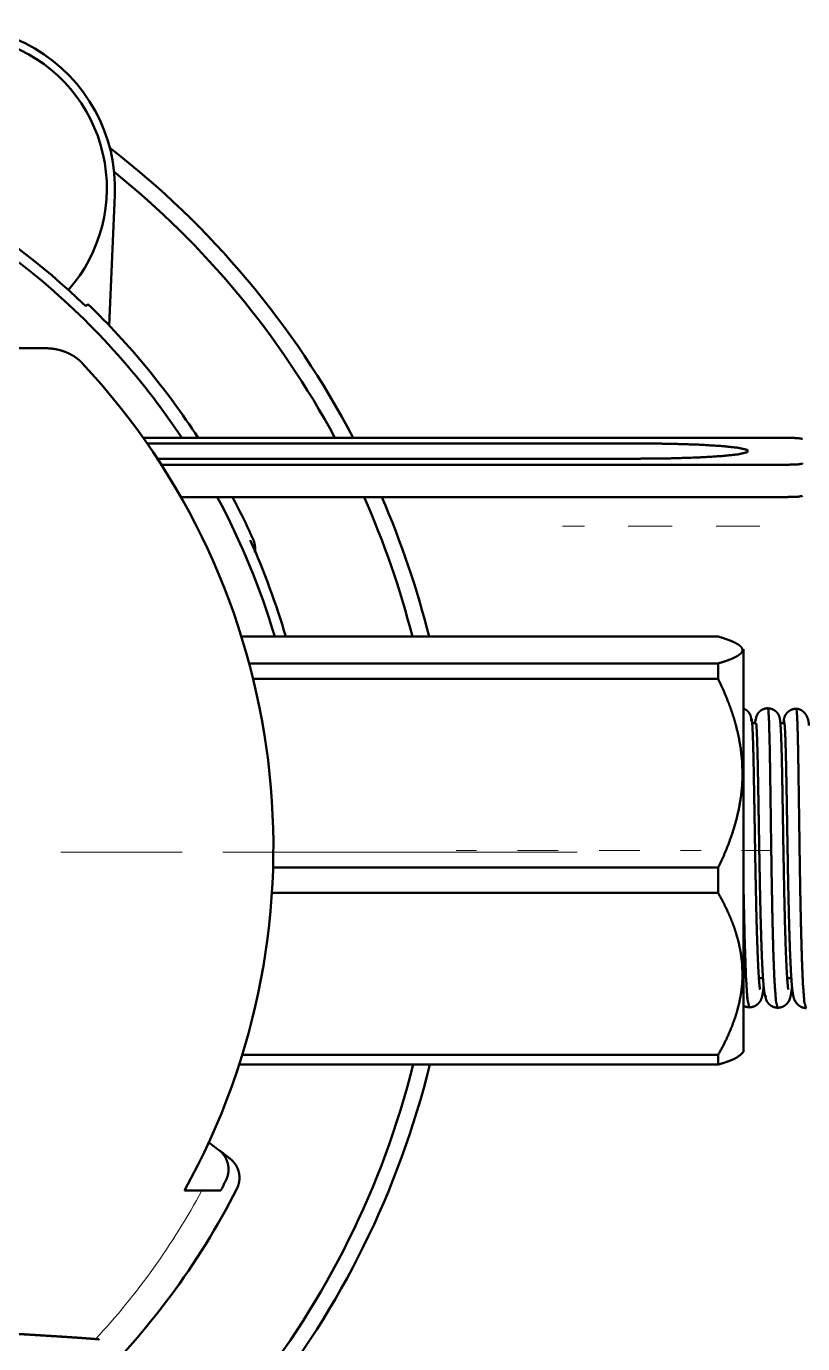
# Paper-space layout 'Layout1' of a CAD drawing. Header units: millimetres. Extents: x 0 to 420, y 0 to 297.
# Drawn here: x 173.88 to 193.05, y 229.52 to 262.07 of the extents above; entities that cross this region are included whole.
import ezdxf

# ---------------------------------------------------------------- set-up
doc = ezdxf.new("R2010")
doc.units = ezdxf.units.MM
doc.layers.add('170', color=7, linetype='Continuous', true_color=0xffffff)

psp = doc.layouts.get("Layout1")

# ---------------------------------------------------------------- linework, layer by layer
at = {"layer": '170', "color": 155, "linetype": 'Continuous', "lineweight": 50}
for p, q in [((175.92, 254.682), (176.06, 257.897)), ((175.393, 255.21), (175.342, 255.157)), ((176.76, 251.906), (192.65, 251.906)), ((176.858, 251.766), (189.016, 251.766)), ((189.016, 251.389), (177.111, 251.389)), ((192.65, 251.239), (177.209, 251.239)), ((192.65, 250.441), (177.691, 250.441)), ((179.186, 246.994), (190.965, 246.994)), ((179.186, 246.994), (190.965, 246.994)), ((190.965, 246.331), (179.378, 246.331)), ((190.965, 246.331), (179.378, 246.331)), ((179.477, 245.946), (190.965, 245.946)), ((179.477, 245.946), (190.965, 245.946)), ((191.903, 244.856), (191.804, 244.856)), ((191.903, 244.856), (191.804, 244.856)), ((192.596, 244.856), (192.499, 244.856)), ((192.596, 244.856), (192.499, 244.856)), ((192.59, 244.933), (192.576, 244.882)), ((190.965, 241.284), (179.969, 241.284)), ((190.965, 241.284), (179.969, 241.284)), ((179.94, 240.658), (190.965, 240.658)), ((179.94, 240.658), (190.965, 240.658)), ((191.97, 238.556), (192.072, 238.556)), ((191.97, 238.556), (192.072, 238.556)), ((192.668, 238.556), (192.772, 238.556)), ((192.668, 238.556), (192.772, 238.556)), ((190.965, 236.659), (179.206, 236.659)), ((190.965, 236.659), (179.206, 236.659)), ((191.515, 236.656), (191.591, 236.732)), ((191.515, 236.656), (191.591, 236.732)), ((179.131, 236.418), (190.965, 236.418)), ((179.131, 236.418), (190.965, 236.418)), ((178.634, 234.303), (178.383, 234.496))]:
    psp.add_line(p, q, dxfattribs=at)
at = {"layer": '170', "color": 193, "linetype": 'Continuous', "lineweight": 13}
for p, q in [((187.118, 249.72), (187.66, 249.72)), ((188.743, 249.72), (189.826, 249.72)), ((190.91, 249.72), (191.993, 249.72)), ((184.996, 241.706), (184.491, 241.706)), ((184.996, 241.706), (184.491, 241.706)), ((187.012, 241.706), (186.004, 241.706)), ((187.012, 241.706), (186.004, 241.706)), ((189.029, 241.706), (188.02, 241.706)), ((189.029, 241.706), (188.02, 241.706)), ((190.541, 241.706), (190.037, 241.706)), ((190.541, 241.706), (190.037, 241.706)), ((192.291, 241.706), (191.541, 241.706)), ((192.291, 241.706), (191.541, 241.706))]:
    psp.add_line(p, q, dxfattribs=at)
at = {"layer": '170', "color": 5, "linetype": 'Continuous', "lineweight": 13}
for p, q in [((174.728, 241.667), (177.728, 241.667)), ((178.728, 241.667), (187.478, 241.667))]:
    psp.add_line(p, q, dxfattribs=at)
at = {"layer": '170', "color": 155, "linetype": 'Continuous', "lineweight": 50}
for centre, radius, start, end in [((172.064, 258.071), 4, 59.7, 120.874), ((172.064, 258.071), 3.8, 318.5787, 67.4), ((172.064, 258.071), 4, 357.5029, 59.7), ((162.475, 241.793), 18.552, 46.0839, 73.7517), ((162.478, 241.667), 22, 27.7331, 52.275), ((162.478, 241.667), 21.6, 28.29, 51.0937), ((162.475, 241.793), 18.29, 33.5652, 50.8417), ((162.475, 241.793), 18.625, 32.884, 46.0839), ((162.475, 241.793), 17.502, 330.9902, 43.0949), ((162.475, 241.793), 18.29, 16.5195, 28.2144), ((162.475, 241.793), 18.625, 24.1139, 27.6638), ((162.478, 241.667), 21.6, 14.2725, 23.9644), ((162.478, 241.667), 22, 14.0081, 23.5031), ((162.475, 241.793), 18.552, 16.2786, 24.1269), ((162.478, 241.667), 22, 247.1194, 346.1925), ((162.478, 241.667), 21.6, 248.3006, 345.9337), ((162.475, 241.793), 18.29, 332.3507, 333.2354), ((162.475, 241.793), 18.625, 313.7517, 333.034)]:
    psp.add_arc(centre, radius, start, end, dxfattribs=at)
at = {"layer": '170', "color": 155, "linetype": 'Continuous', "lineweight": 13}
for centre, radius, start, end in [((172.064, 258.071), 3.8, 318.5787, 67.4), ((162.475, 241.793), 17.88, 317.1615, 331.6602)]:
    psp.add_arc(centre, radius, start, end, dxfattribs=at)
at = {"layer": '170', "color": 155, "linetype": 'Continuous', "lineweight": 50}
for points, knots in [([(173.024, 256.702), (173.03, 256.702), (173.048, 256.692), (173.062, 256.684), (173.078, 256.674), (173.097, 256.663), (173.118, 256.649), (173.142, 256.633), (173.168, 256.616), (173.182, 256.607), (173.196, 256.597), (173.211, 256.587), (173.226, 256.577), (173.258, 256.555), (173.291, 256.532), (173.326, 256.508), (173.362, 256.482), (173.437, 256.428), (173.516, 256.37), (173.556, 256.34), (173.597, 256.309), (173.639, 256.278), (173.681, 256.246), (173.766, 256.181), (173.852, 256.114), (173.938, 256.045), (174.024, 255.976)], [0, 0, 0.004973, 0.021425, 0.034041, 0.049455, 0.067445, 0.087903, 0.110754, 0.135972, 0.14944, 0.163416, 0.177836, 0.192688, 0.223664, 0.256292, 0.290532, 0.326294, 0.401242, 0.479976, 0.520692, 0.562279, 0.604534, 0.647203, 0.733563, 0.821273, 0.910283, 1, 1]), ([(172.429, 254.119), (172.971, 254.119), (173.475, 254.119), (173.594, 254.119), (173.768, 254.119), (173.88, 254.119), (174.144, 254.119), (174.337, 254.119)], [0, 0, 0.284231, 0.548117, 0.610647, 0.70168, 0.760462, 0.898935, 1, 1]), ([(174.337, 254.119), (174.464, 254.114), (174.589, 254.097), (174.712, 254.07), (174.833, 254.03), (174.95, 253.978), (175.059, 253.915), (175.111, 253.878), (175.162, 253.839), (175.21, 253.796), (175.255, 253.751)], [0, 0, 0.125102, 0.24919, 0.373233, 0.498341, 0.623711, 0.748372, 0.810852, 0.873739, 0.936853, 1, 1]), ([(189.016, 251.766), (189.776, 251.758), (190.475, 251.736), (191.056, 251.701), (191.472, 251.656), (191.688, 251.604), (191.688, 251.551), (191.472, 251.499), (191.056, 251.454), (190.475, 251.419), (189.776, 251.397), (189.016, 251.389)], [0, 0, 0.140392, 0.269471, 0.376852, 0.45398, 0.495052, 0.504948, 0.54602, 0.623148, 0.730529, 0.859608, 1, 1]), ([(193.05, 251.878), (192.933, 251.898), (192.65, 251.906)], [0, 0, 0.295674, 1, 1]), ([(192.65, 251.239), (192.933, 251.247), (193.05, 251.267)], [0, 0, 0.704332, 1, 1]), ([(193.05, 250.469), (192.933, 250.449), (192.65, 250.441)], [0, 0, 0.295668, 1, 1]), ([(179.475, 249.403), (179.497, 249.346), (179.513, 249.287), (179.519, 249.257), (179.523, 249.227), (179.526, 249.197), (179.527, 249.166), (179.522, 249.082)], [0, 0, 0.186414, 0.371619, 0.464355, 0.557518, 0.651135, 0.744504, 1, 1]), ([(190.965, 246.331), (191.094, 246.37), (191.21, 246.41), (191.312, 246.451), (191.399, 246.492), (191.47, 246.534), (191.522, 246.576), (191.54, 246.597), (191.554, 246.619), (191.558, 246.63), (191.562, 246.64), (191.564, 246.651), (191.565, 246.662), (191.554, 246.705), (191.523, 246.747), (191.472, 246.789), (191.402, 246.831), (191.361, 246.852), (191.315, 246.872), (191.265, 246.893), (191.212, 246.913), (191.094, 246.954), (190.965, 246.994)], [0, 0, 0.094848, 0.181313, 0.258697, 0.326306, 0.383645, 0.430654, 0.450582, 0.468433, 0.476763, 0.484755, 0.492485, 0.500081, 0.531101, 0.56815, 0.614606, 0.671656, 0.704214, 0.739416, 0.777222, 0.817498, 0.904721, 1, 1]), ([(190.965, 246.331), (191.094, 246.37), (191.21, 246.41), (191.312, 246.451), (191.399, 246.492), (191.47, 246.534), (191.522, 246.576), (191.54, 246.597), (191.554, 246.619), (191.558, 246.63), (191.562, 246.64), (191.564, 246.651), (191.565, 246.662), (191.554, 246.705), (191.523, 246.747), (191.472, 246.789), (191.402, 246.831), (191.361, 246.852), (191.315, 246.872), (191.265, 246.893), (191.212, 246.913), (191.094, 246.954), (190.965, 246.994)], [0, 0, 0.094848, 0.181313, 0.258697, 0.326306, 0.383645, 0.430654, 0.450582, 0.468433, 0.476763, 0.484755, 0.492485, 0.500081, 0.531101, 0.56815, 0.614606, 0.671656, 0.704214, 0.739416, 0.777222, 0.817498, 0.904721, 1, 1]), ([(191.591, 246.679), (191.591, 246.241), (191.591, 245.003), (191.591, 243.183), (191.591, 241.103), (191.591, 239.13), (191.591, 237.61), (191.591, 237.109)], [0, 0, 0.045801, 0.175159, 0.365265, 0.582603, 0.788846, 0.947629, 1, 1]), ([(191.591, 246.679), (191.591, 246.241), (191.591, 245.003), (191.591, 243.183), (191.591, 241.103), (191.591, 239.13), (191.591, 237.61), (191.591, 237.109)], [0, 0, 0.045801, 0.175159, 0.365265, 0.582603, 0.788846, 0.947629, 1, 1]), ([(190.965, 241.284), (191.094, 241.562), (191.21, 241.844), (191.312, 242.129), (191.399, 242.418), (191.47, 242.71), (191.522, 243.007), (191.54, 243.158), (191.554, 243.309), (191.558, 243.386), (191.562, 243.462), (191.564, 243.538), (191.565, 243.614), (191.554, 243.915), (191.523, 244.214), (191.472, 244.51), (191.402, 244.803), (191.361, 244.948), (191.315, 245.093), (191.265, 245.238), (191.212, 245.382), (191.094, 245.666), (190.965, 245.946)], [0, 0, 0.063203, 0.125938, 0.188288, 0.250373, 0.31237, 0.374494, 0.405696, 0.437045, 0.452779, 0.468503, 0.484171, 0.499794, 0.561929, 0.623758, 0.685568, 0.74761, 0.778789, 0.810097, 0.841563, 0.873162, 0.936504, 1, 1]), ([(190.965, 241.284), (191.094, 241.562), (191.21, 241.844), (191.312, 242.129), (191.399, 242.418), (191.47, 242.71), (191.522, 243.007), (191.54, 243.158), (191.554, 243.309), (191.558, 243.386), (191.562, 243.462), (191.564, 243.538), (191.565, 243.614), (191.554, 243.915), (191.523, 244.214), (191.472, 244.51), (191.402, 244.803), (191.361, 244.948), (191.315, 245.093), (191.265, 245.238), (191.212, 245.382), (191.094, 245.666), (190.965, 245.946)], [0, 0, 0.063203, 0.125938, 0.188288, 0.250373, 0.31237, 0.374494, 0.405696, 0.437045, 0.452779, 0.468503, 0.484171, 0.499794, 0.561929, 0.623758, 0.685568, 0.74761, 0.778789, 0.810097, 0.841563, 0.873162, 0.936504, 1, 1]), ([(191.777, 244.907), (191.78, 244.96), (191.769, 245.019), (191.761, 245.045), (191.75, 245.072), (191.737, 245.096), (191.72, 245.121), (191.7, 245.143), (191.677, 245.164), (191.651, 245.183), (191.623, 245.2), (191.592, 245.214)], [0, 0, 0.137444, 0.292422, 0.362206, 0.437227, 0.508601, 0.586583, 0.662467, 0.744328, 0.826445, 0.912255, 1, 1]), ([(192.198, 245.222), (192.175, 245.222), (192.152, 245.22), (192.127, 245.215), (192.103, 245.209), (192.077, 245.2), (192.053, 245.189), (192.028, 245.174), (192.004, 245.158), (191.981, 245.138), (191.96, 245.116), (191.941, 245.089), (191.925, 245.062), (191.9, 244.994), (191.894, 244.922)], [0, 0, 0.048439, 0.096987, 0.149279, 0.20164, 0.258441, 0.314163, 0.374918, 0.434296, 0.498847, 0.561883, 0.630397, 0.697403, 0.847815, 1, 1]), ([(192.693, 238.27), (192.693, 238.278), (192.691, 238.293), (192.688, 238.316), (192.684, 238.355), (192.68, 238.403), (192.674, 238.475), (192.667, 238.56), (192.66, 238.678), (192.653, 238.813), (192.644, 238.99), (192.636, 239.187), (192.628, 239.408), (192.621, 239.645), (192.614, 239.874), (192.608, 240.113), (192.603, 240.336), (192.597, 240.565), (192.593, 240.773), (192.589, 240.985), (192.582, 241.36), (192.576, 241.657), (192.567, 242.219), (192.557, 242.823), (192.551, 243.152), (192.545, 243.521), (192.541, 243.712), (192.537, 243.892), (192.533, 244.077), (192.528, 244.247), (192.523, 244.4), (192.518, 244.538), (192.512, 244.673), (192.505, 244.789), (192.499, 244.865), (192.492, 244.929), (192.486, 244.967), (192.478, 245.003), (192.473, 245.02), (192.466, 245.038), (192.463, 245.044), (192.46, 245.053), (192.454, 245.063), (192.447, 245.075), (192.435, 245.093), (192.42, 245.112), (192.397, 245.137), (192.371, 245.159), (192.334, 245.183), (192.294, 245.202), (192.242, 245.217), (192.187, 245.222)], [0, 0, 0.001027, 0.003225, 0.006441, 0.011892, 0.018713, 0.028851, 0.040864, 0.057424, 0.076413, 0.101269, 0.128899, 0.159909, 0.193198, 0.225275, 0.25882, 0.290103, 0.322279, 0.351484, 0.381147, 0.433804, 0.475445, 0.554266, 0.639087, 0.685223, 0.736945, 0.763736, 0.789009, 0.814964, 0.838859, 0.860355, 0.879719, 0.898672, 0.914918, 0.925559, 0.934618, 0.940106, 0.945278, 0.947743, 0.950443, 0.951394, 0.95264, 0.954253, 0.95622, 0.959348, 0.962736, 0.96742, 0.972228, 0.978438, 0.984694, 0.992218, 1, 1]), ([(192.431, 237.821), (192.389, 237.996), (192.353, 238.496), (192.327, 239.156), (192.305, 239.978), (192.287, 240.904), (192.272, 241.873), (192.247, 243.678), (192.234, 244.383), (192.22, 244.895), (192.204, 245.177), (192.193, 245.222)], [0, 0, 0.024174, 0.091855, 0.181028, 0.292029, 0.416979, 0.547793, 0.791273, 0.88646, 0.955551, 0.993664, 1, 1]), ([(192.898, 245.211), (192.837, 245.206), (192.78, 245.19), (192.726, 245.162), (192.677, 245.124), (192.637, 245.077), (192.607, 245.022), (192.589, 244.964), (192.581, 244.9)], [0, 0, 0.123899, 0.244831, 0.368051, 0.493768, 0.618926, 0.744513, 0.869267, 1, 1]), ([(193.205, 244.797), (193.198, 244.883), (193.18, 244.96), (193.15, 245.032), (193.11, 245.093), (193.061, 245.144), (193.007, 245.181), (192.948, 245.203), (192.886, 245.211)], [0, 0, 0.14893, 0.286873, 0.420994, 0.547855, 0.669622, 0.783444, 0.891757, 1, 1]), ([(193.132, 237.811), (193.091, 237.966), (193.056, 238.419), (193.03, 239.057), (193.008, 239.862), (192.989, 240.778), (192.974, 241.746), (192.948, 243.571), (192.936, 244.297), (192.922, 244.834), (192.906, 245.145), (192.893, 245.211)], [0, 0, 0.021573, 0.082909, 0.16902, 0.277769, 0.401439, 0.532069, 0.778331, 0.876327, 0.94892, 0.990974, 1, 1]), ([(191.992, 238.284), (191.992, 238.285), (191.99, 238.299), (191.989, 238.324), (191.983, 238.385), (191.975, 238.469), (191.965, 238.611), (191.955, 238.787), (191.943, 239.038), (191.932, 239.329), (191.922, 239.617), (191.913, 239.927), (191.906, 240.199), (191.9, 240.482), (191.895, 240.713), (191.89, 240.949), (191.883, 241.305), (191.879, 241.534), (191.869, 242.114), (191.86, 242.67), (191.852, 243.107), (191.844, 243.564), (191.84, 243.786), (191.835, 244.013), (191.83, 244.219), (191.824, 244.42), (191.818, 244.592), (191.811, 244.746), (191.803, 244.86), (191.795, 244.938), (191.785, 244.966), (191.784, 244.966)], [0, 0, 0.000116, 0.002207, 0.006048, 0.015078, 0.027771, 0.04909, 0.075467, 0.113036, 0.156456, 0.199545, 0.245955, 0.286667, 0.329015, 0.363556, 0.398764, 0.452019, 0.486329, 0.572983, 0.656177, 0.721562, 0.789879, 0.822994, 0.856969, 0.887787, 0.917845, 0.943636, 0.966579, 0.983743, 0.995384, 0.999874, 1, 1]), ([(191.892, 244.954), (191.888, 244.951), (191.87, 244.856)], [0, 0, 0.047602, 1, 1]), ([(191.903, 244.856), (191.913, 244.733), (191.921, 244.553), (191.926, 244.43), (191.93, 244.292), (191.934, 244.13), (191.939, 243.952), (191.943, 243.75), (191.947, 243.533), (191.952, 243.29), (191.961, 242.754), (191.971, 242.155), (191.982, 241.508), (191.988, 241.177), (191.994, 240.837), (192.001, 240.504), (192.009, 240.169), (192.018, 239.848), (192.027, 239.534), (192.037, 239.243), (192.048, 238.969), (192.06, 238.728), (192.073, 238.517), (192.087, 238.347), (192.102, 238.215), (192.118, 238.129), (192.141, 238.089)], [0, 0, 0.018116, 0.044776, 0.062857, 0.083327, 0.107196, 0.1334, 0.163202, 0.195296, 0.231105, 0.310188, 0.398655, 0.49404, 0.542885, 0.593086, 0.642255, 0.691746, 0.73908, 0.785416, 0.828422, 0.868799, 0.9044, 0.935579, 0.960773, 0.980388, 0.993239, 1, 1]), ([(192.59, 244.899), (192.601, 244.859), (192.611, 244.75), (192.619, 244.591), (192.627, 244.38), (192.633, 244.149), (192.64, 243.883), (192.645, 243.619), (192.651, 243.332), (192.66, 242.782), (192.668, 242.276), (192.676, 241.84), (192.679, 241.665), (192.684, 241.332), (192.691, 240.978), (192.695, 240.782), (192.7, 240.543), (192.706, 240.309), (192.712, 240.038), (192.719, 239.778), (192.728, 239.491), (192.737, 239.224), (192.749, 238.947), (192.761, 238.703), (192.775, 238.474), (192.791, 238.294), (192.809, 238.155), (192.829, 238.08)], [0, 0, 0.006146, 0.022106, 0.045412, 0.07639, 0.11021, 0.149216, 0.187874, 0.229958, 0.310515, 0.384607, 0.448398, 0.474119, 0.522785, 0.574658, 0.603439, 0.638455, 0.672727, 0.7124, 0.750522, 0.792515, 0.831688, 0.872288, 0.908063, 0.941723, 0.968108, 0.988626, 1, 1]), ([(190.965, 236.659), (191.094, 236.898), (191.21, 237.139), (191.312, 237.384), (191.399, 237.631), (191.47, 237.882), (191.522, 238.137), (191.54, 238.266), (191.554, 238.396), (191.558, 238.462), (191.562, 238.527), (191.564, 238.592), (191.565, 238.657), (191.554, 238.916), (191.523, 239.172), (191.472, 239.426), (191.402, 239.677), (191.361, 239.802), (191.315, 239.926), (191.265, 240.05), (191.212, 240.174), (191.094, 240.418), (190.965, 240.658)], [0, 0, 0.064298, 0.127781, 0.190538, 0.252694, 0.314444, 0.376052, 0.406917, 0.437879, 0.453414, 0.46893, 0.484387, 0.499799, 0.561107, 0.622217, 0.683503, 0.745291, 0.776461, 0.80784, 0.839463, 0.871314, 0.935409, 1, 1]), ([(190.965, 236.659), (191.094, 236.898), (191.21, 237.139), (191.312, 237.384), (191.399, 237.631), (191.47, 237.882), (191.522, 238.137), (191.54, 238.266), (191.554, 238.396), (191.558, 238.462), (191.562, 238.527), (191.564, 238.592), (191.565, 238.657), (191.554, 238.916), (191.523, 239.172), (191.472, 239.426), (191.402, 239.677), (191.361, 239.802), (191.315, 239.926), (191.265, 240.05), (191.212, 240.174), (191.094, 240.418), (190.965, 240.658)], [0, 0, 0.064298, 0.127781, 0.190538, 0.252694, 0.314444, 0.376052, 0.406917, 0.437879, 0.453414, 0.46893, 0.484387, 0.499799, 0.561107, 0.622217, 0.683503, 0.745291, 0.776461, 0.80784, 0.839463, 0.871314, 0.935409, 1, 1]), ([(191.732, 237.831), (191.687, 238.023), (191.65, 238.575), (191.617, 239.523), (191.591, 240.712)], [0, 0, 0.06802, 0.25985, 0.588141, 1, 1]), ([(191.726, 237.832), (191.781, 237.836), (191.832, 237.848), (191.873, 237.865), (191.911, 237.888), (191.96, 237.931), (191.995, 237.973), (192.01, 237.997), (192.019, 238.017), (192.029, 238.039), (192.036, 238.059), (192.054, 238.129), (192.07, 238.214), (192.087, 238.332)], [0, 0, 0.079557, 0.155848, 0.220618, 0.284981, 0.379006, 0.458949, 0.499877, 0.531472, 0.566077, 0.597063, 0.702455, 0.826609, 1, 1]), ([(192.425, 237.822), (192.479, 237.825), (192.53, 237.837), (192.57, 237.854), (192.608, 237.876), (192.657, 237.917), (192.692, 237.958), (192.706, 237.98), (192.716, 237.999), (192.724, 238.018), (192.731, 238.036), (192.748, 238.093), (192.762, 238.158), (192.788, 238.328)], [0, 0, 0.077592, 0.151975, 0.215035, 0.277599, 0.368947, 0.446082, 0.485067, 0.51491, 0.545424, 0.573047, 0.657412, 0.752831, 1, 1]), ([(192.129, 238.131), (192.135, 238.07), (192.152, 238.013), (192.18, 237.96), (192.219, 237.913), (192.266, 237.874), (192.319, 237.846), (192.376, 237.828), (192.437, 237.821)], [0, 0, 0.127887, 0.250912, 0.375165, 0.500241, 0.626502, 0.751172, 0.873807, 1, 1]), ([(192.805, 238.207), (192.814, 238.126), (192.834, 238.052), (192.865, 237.984), (192.906, 237.926), (192.957, 237.877), (193.013, 237.842), (193.073, 237.82), (193.137, 237.811)], [0, 0, 0.14284, 0.276347, 0.407958, 0.534318, 0.657544, 0.774452, 0.886909, 1, 1]), ([(191.589, 237.87), (191.628, 237.852), (191.681, 237.838), (191.737, 237.831)], [0, 0, 0.280298, 0.631943, 1, 1]), ([(191.521, 236.662), (191.402, 236.58), (191.361, 236.559), (191.315, 236.539), (191.265, 236.518), (191.212, 236.498), (191.094, 236.457), (190.965, 236.418)], [0, 0, 0.235401, 0.311217, 0.393191, 0.481227, 0.575015, 0.778129, 1, 1]), ([(191.521, 236.662), (191.402, 236.58), (191.361, 236.559), (191.315, 236.539), (191.265, 236.518), (191.212, 236.498), (191.094, 236.457), (190.965, 236.418)], [0, 0, 0.235401, 0.311217, 0.393191, 0.481227, 0.575015, 0.778129, 1, 1]), ([(178.805, 233.557), (178.827, 233.604), (178.844, 233.653), (178.857, 233.703), (178.865, 233.755), (178.869, 233.807), (178.869, 233.858), (178.867, 233.884), (178.864, 233.91), (178.86, 233.936), (178.854, 233.961), (178.84, 234.011), (178.822, 234.06), (178.812, 234.083), (178.8, 234.107), (178.788, 234.129), (178.774, 234.152), (178.744, 234.194), (178.711, 234.233), (178.674, 234.27), (178.634, 234.303)], [0, 0, 0.062762, 0.125039, 0.187409, 0.25019, 0.312863, 0.375151, 0.406278, 0.437511, 0.468906, 0.500377, 0.562994, 0.625259, 0.656417, 0.687668, 0.719091, 0.75057, 0.81305, 0.875145, 0.937301, 1, 1]), ([(178.905, 234.096), (178.945, 234.062), (178.982, 234.026), (179.015, 233.986), (179.045, 233.943), (179.071, 233.898), (179.094, 233.851), (179.103, 233.827), (179.112, 233.802), (179.119, 233.777), (179.125, 233.752), (179.135, 233.701), (179.139, 233.649), (179.14, 233.623), (179.14, 233.597), (179.138, 233.571), (179.135, 233.545), (179.127, 233.494), (179.114, 233.444), (179.097, 233.395), (179.075, 233.347)], [0, 0, 0.062751, 0.125066, 0.187433, 0.250201, 0.312868, 0.375152, 0.4063, 0.437523, 0.468935, 0.500414, 0.563027, 0.625298, 0.656449, 0.687716, 0.719133, 0.750609, 0.813068, 0.875157, 0.937304, 1, 1]), ([(177.781, 233.306), (177.99, 233.306), (178.034, 233.306), (178.076, 233.306), (178.148, 233.306), (178.249, 233.306), (178.295, 233.306)], [0, 0, 0.407093, 0.493667, 0.573927, 0.714021, 0.912019, 1, 1]), ([(172.646, 229.83), (172.673, 229.828), (172.727, 229.824), (172.754, 229.822), (172.807, 229.818), (172.86, 229.815), (172.886, 229.813), (172.939, 229.809), (172.965, 229.808), (173.017, 229.804), (173.042, 229.802), (173.068, 229.801), (173.094, 229.799), (173.119, 229.797), (173.17, 229.794), (173.221, 229.791), (173.271, 229.788), (173.32, 229.784), (173.37, 229.781), (173.419, 229.778), (173.467, 229.775), (173.516, 229.772), (173.563, 229.769), (173.611, 229.766), (173.658, 229.763), (173.704, 229.76), (173.727, 229.759), (173.75, 229.757), (173.773, 229.756), (173.819, 229.753), (173.842, 229.752), (173.886, 229.749), (173.931, 229.746), (173.953, 229.745), (173.997, 229.742), (174.018, 229.741), (174.04, 229.739), (174.062, 229.738), (174.083, 229.737), (174.125, 229.734), (174.147, 229.733), (174.188, 229.73), (174.209, 229.729), (174.23, 229.728), (174.25, 229.726), (174.27, 229.725), (174.311, 229.723), (174.351, 229.72), (174.39, 229.718), (174.429, 229.715), (174.448, 229.714), (174.486, 229.712), (174.505, 229.711), (174.542, 229.708), (174.561, 229.707), (174.597, 229.705), (174.634, 229.703), (174.669, 229.7), (174.687, 229.699), (174.704, 229.698), (174.739, 229.696), (174.772, 229.694), (174.806, 229.692), (174.822, 229.691), (174.855, 229.689), (174.887, 229.686), (174.918, 229.684), (174.934, 229.683), (174.965, 229.681), (174.995, 229.679), (175.009, 229.678), (175.039, 229.676), (175.067, 229.675), (175.095, 229.673), (175.109, 229.672), (175.122, 229.671), (175.136, 229.67), (175.149, 229.669), (175.175, 229.667), (175.201, 229.665), (175.226, 229.664), (175.238, 229.663), (175.262, 229.661), (175.274, 229.66), (175.297, 229.658), (175.308, 229.658), (175.331, 229.656), (175.341, 229.655), (175.352, 229.654), (175.373, 229.653), (175.383, 229.652), (175.403, 229.651), (175.422, 229.649), (175.432, 229.648), (175.441, 229.648), (175.45, 229.647), (175.459, 229.646), (175.476, 229.645), (175.484, 229.644), (175.501, 229.643), (175.509, 229.642), (175.516, 229.642), (175.531, 229.641), (175.538, 229.64), (175.552, 229.639), (175.559, 229.638), (175.572, 229.637), (175.584, 229.636), (175.59, 229.636), (175.601, 229.635), (175.606, 229.634), (175.611, 229.634), (175.616, 229.633), (175.621, 229.633), (175.625, 229.633), (175.63, 229.632), (175.634, 229.632), (175.638, 229.632), (175.646, 229.631), (175.649, 229.631), (175.652, 229.63), (175.656, 229.63), (175.658, 229.63), (175.661, 229.63), (175.664, 229.629), (175.666, 229.629), (175.668, 229.629), (175.67, 229.629), (175.672, 229.629), (175.674, 229.628), (175.675, 229.628), (175.677, 229.628), (175.678, 229.628)], [0, 0, 0.008891, 0.026617, 0.035439, 0.052997, 0.070446, 0.079127, 0.096411, 0.105013, 0.122126, 0.130636, 0.139125, 0.147577, 0.156005, 0.172771, 0.189415, 0.205935, 0.222336, 0.238613, 0.254761, 0.270782, 0.28668, 0.302442, 0.318074, 0.333569, 0.348928, 0.356556, 0.364157, 0.371716, 0.386727, 0.394191, 0.408991, 0.423653, 0.430927, 0.445371, 0.452542, 0.459672, 0.466768, 0.473816, 0.487818, 0.494763, 0.508526, 0.515356, 0.522146, 0.528894, 0.535602, 0.548901, 0.562043, 0.575029, 0.587844, 0.594191, 0.606761, 0.612985, 0.625309, 0.631404, 0.64347, 0.655366, 0.667091, 0.672886, 0.67864, 0.690012, 0.701206, 0.712217, 0.717657, 0.728402, 0.738963, 0.749334, 0.754455, 0.764546, 0.774454, 0.779336, 0.788957, 0.798381, 0.807615, 0.812157, 0.816651, 0.821097, 0.82549, 0.834131, 0.842568, 0.850807, 0.854852, 0.862778, 0.866666, 0.874293, 0.878024, 0.885338, 0.888912, 0.892433, 0.899324, 0.902687, 0.909258, 0.915611, 0.918702, 0.921746, 0.924735, 0.927663, 0.933361, 0.936132, 0.941497, 0.944097, 0.946643, 0.951558, 0.953933, 0.958514, 0.960719, 0.964959, 0.968966, 0.970885, 0.974552, 0.976293, 0.97798, 0.979605, 0.981175, 0.982685, 0.984133, 0.985526, 0.986857, 0.989343, 0.990497, 0.99159, 0.992628, 0.993597, 0.994512, 0.995366, 0.996158, 0.996889, 0.997565, 0.998172, 0.998725, 0.999209, 0.999625, 1, 1])]:
    psp.add_open_spline(points, degree=1, knots=knots, dxfattribs=at)
for points in [[(190.965, 245.946), (190.965, 246.331)], [(190.965, 245.946), (190.965, 246.331)], [(190.965, 240.658), (190.965, 241.284)], [(190.965, 240.658), (190.965, 241.284)], [(191.591, 237.109), (191.591, 236.732)], [(191.591, 237.109), (191.591, 236.732)], [(190.965, 236.418), (190.965, 236.659)], [(190.965, 236.418), (190.965, 236.659)], [(178.634, 234.303), (178.905, 234.096)], [(178.295, 233.306), (178.676, 233.306)]]:
    psp.add_open_spline(points, degree=1, dxfattribs=at)

doc.saveas('drawing.dxf')
